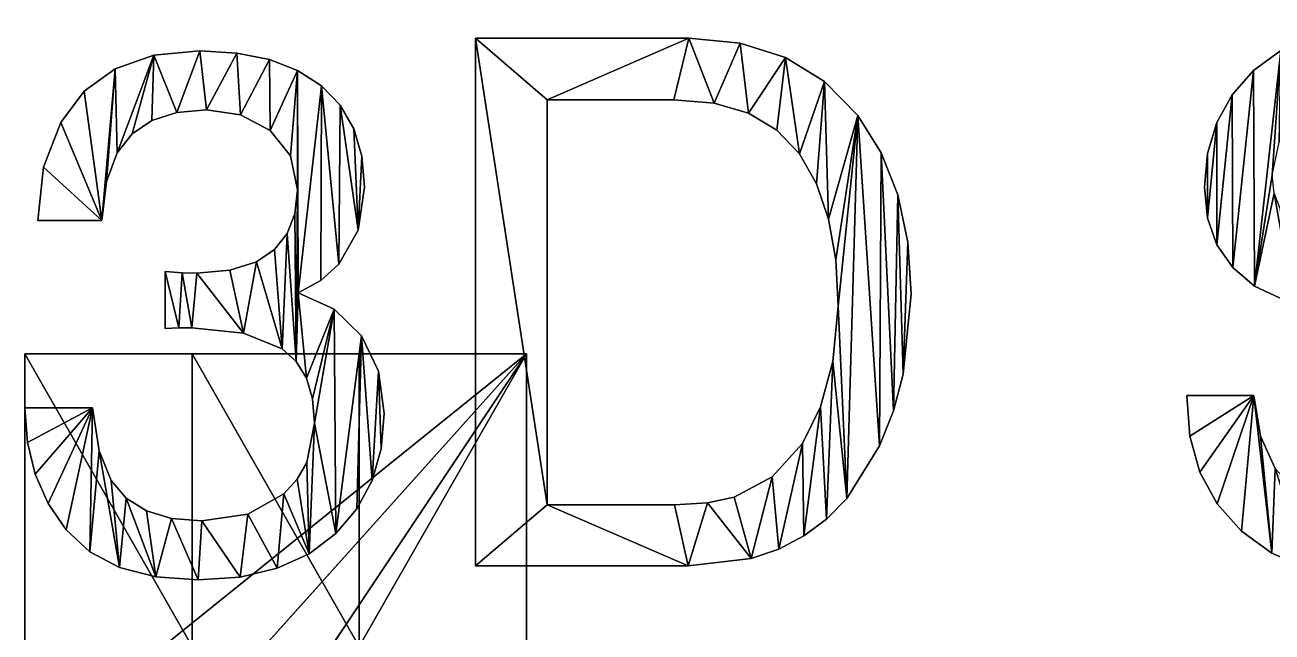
# Model space of a CAD drawing. Extents: x 0 to 171, y -3 to 23.
# Drawn here: x 0 to 22.38, y 12.01 to 22.9 of the extents above; entities that cross this region are included whole.
import ezdxf

# ---------------------------------------------------------------- set-up
doc = ezdxf.new("R2010")
doc.units = 0
doc.layers.get('0').update_dxf_attribs({"color": 13, "linetype": 'CONTINUOUS'})

# ---------------------------------------------------------------- blocks, each defined once
blk = doc.blocks.new('GROUP25_1')
at = {"color": 178}
for p, q in [((8.085, 13.194, 0.051), (8.085, 22.659, 0.051)), ((2.312, 22.353, 0.051), (3.138, 22.433, 0.051)), ((3.138, 22.433, 0.051), (3.803, 22.394, 0.051)), ((3.803, 22.394, 0.051), (4.389, 22.276, 0.051)), ((22.053, 22.079, 0.051), (22.54, 22.437, 0.051)), ((1.622, 22.111, 0.051), (2.312, 22.353, 0.051)), ((4.389, 22.276, 0.051), (4.895, 22.08, 0.051)), ((1.066, 21.708, 0.051), (1.622, 22.111, 0.051)), ((4.895, 22.08, 0.051), (5.322, 21.805, 0.051)), ((21.667, 21.641, 0.051), (22.053, 22.079, 0.051)), ((5.322, 21.805, 0.051), (5.66, 21.456, 0.051)), ((0.644, 21.145, 0.051), (1.066, 21.708, 0.051)), ((9.374, 21.557, 0.051), (9.374, 14.29, 0.051)), ((12.988, 21.314, 0.051), (12.371, 21.496, 0.051)), ((21.391, 21.146, 0.051), (21.667, 21.641, 0.051)), ((2.725, 21.328, 0.051), (2.279, 21.183, 0.051)), ((3.26, 21.377, 0.051), (2.725, 21.328, 0.051)), ((3.87, 21.283, 0.051), (3.26, 21.377, 0.051)), ((4.4, 21.003, 0.051), (3.87, 21.283, 0.051)), ((5.66, 21.456, 0.051), (5.901, 21.036, 0.051)), ((13.497, 21.01, 0.051), (12.988, 21.314, 0.051)), ((2.279, 21.183, 0.051), (1.923, 20.942, 0.051)), ((21.226, 20.594, 0.051), (21.391, 21.146, 0.051)), ((1.923, 20.942, 0.051), (1.656, 20.603, 0.051)), ((4.768, 20.55, 0.051), (4.4, 21.003, 0.051)), ((5.901, 21.036, 0.051), (6.046, 20.546, 0.051)), ((13.9, 20.584, 0.051), (13.497, 21.01, 0.051)), ((1.656, 20.603, 0.051), (1.464, 20.088, 0.051)), ((21.17, 19.985, 0.051), (21.226, 20.594, 0.051)), ((4.89, 19.94, 0.051), (4.768, 20.55, 0.051)), ((6.046, 20.546, 0.051), (6.095, 19.985, 0.051)), ((14.206, 20.049, 0.051), (13.9, 20.584, 0.051)), ((1.464, 20.088, 0.051), (1.379, 19.392, 0.051)), ((4.844, 19.511, 0.051), (4.89, 19.94, 0.051)), ((6.095, 19.985, 0.051), (5.98, 19.215, 0.051)), ((14.424, 19.415, 0.051), (14.206, 20.049, 0.051)), ((21.227, 19.432, 0.051), (21.17, 19.985, 0.051)), ((4.706, 19.154, 0.051), (4.844, 19.511, 0.051)), ((1.379, 19.392, 0.051), (0.232, 19.392, 0.051)), ((14.555, 18.683, 0.051), (14.424, 19.415, 0.051)), ((21.396, 18.953, 0.051), (21.227, 19.432, 0.051)), ((4.477, 18.867, 0.051), (4.706, 19.154, 0.051)), ((5.98, 19.215, 0.051), (5.637, 18.606, 0.051)), ((4.155, 18.651, 0.051), (4.477, 18.867, 0.051)), ((21.678, 18.546, 0.051), (21.396, 18.953, 0.051)), ((3.679, 18.497, 0.051), (4.155, 18.651, 0.051)), ((5.637, 18.606, 0.051), (5.312, 18.313, 0.051)), ((2.519, 17.453, 0.051), (2.519, 18.477, 0.051)), ((2.519, 18.477, 0.051), (2.822, 18.452, 0.051)), ((2.822, 18.452, 0.051), (3.086, 18.445, 0.051)), ((3.086, 18.445, 0.051), (3.679, 18.497, 0.051)), ((22.072, 18.213, 0.051), (21.678, 18.546, 0.051)), ((5.312, 18.313, 0.051), (4.903, 18.091, 0.051)), ((4.903, 18.091, 0.051), (5.551, 17.799, 0.051)), ((5.551, 17.799, 0.051), (6.04, 17.321, 0.051)), ((2.761, 17.463, 0.051), (2.519, 17.453, 0.051)), ((2.996, 17.466, 0.051), (2.761, 17.463, 0.051)), ((6.04, 17.321, 0.051), (6.347, 16.687, 0.051)), ((4.871, 16.86, 0.051), (4.616, 17.086, 0.051)), ((5.053, 16.562, 0.051), (4.871, 16.86, 0.051)), ((6.347, 16.687, 0.051), (6.449, 15.926, 0.051)), ((5.163, 16.193, 0.051), (5.053, 16.562, 0.051)), ((5.199, 15.752, 0.051), (5.163, 16.193, 0.051)), ((20.909, 15.521, 0.051), (20.855, 16.248, 0.051)), ((20.855, 16.248, 0.051), (22.06, 16.248, 0.051)), ((22.06, 16.248, 0.051), (22.177, 15.519, 0.051)), ((0.046, 15.409, 0.051), (0, 16.029, 0.051)), ((0, 16.029, 0.051), (1.211, 16.029, 0.051)), ((1.211, 16.029, 0.051), (1.334, 15.256, 0.051)), ((6.449, 15.926, 0.051), (6.395, 15.296, 0.051)), ((13.955, 15.391, 0.051), (14.282, 16.045, 0.051)), ((5.061, 15.05, 0.051), (5.199, 15.752, 0.051)), ((21.09, 14.874, 0.051), (20.909, 15.521, 0.051)), ((22.177, 15.519, 0.051), (22.44, 14.94, 0.051)), ((0.184, 14.838, 0.051), (0.046, 15.409, 0.051)), ((1.334, 15.256, 0.051), (1.546, 14.728, 0.051)), ((6.395, 15.296, 0.051), (6.232, 14.728, 0.051)), ((13.41, 14.792, 0.051), (13.955, 15.391, 0.051)), ((4.888, 14.752, 0.051), (5.061, 15.05, 0.051)), ((0.415, 14.316, 0.051), (0.184, 14.838, 0.051)), ((12.731, 14.425, 0.051), (13.41, 14.792, 0.051)), ((21.398, 14.307, 0.051), (21.09, 14.874, 0.051)), ((1.546, 14.728, 0.051), (1.817, 14.409, 0.051)), ((4.645, 14.489, 0.051), (4.888, 14.752, 0.051)), ((6.232, 14.728, 0.051), (5.96, 14.22, 0.051)), ((1.817, 14.409, 0.051), (2.179, 14.182, 0.051)), ((4.001, 14.122, 0.051), (4.645, 14.489, 0.051)), ((12.254, 14.324, 0.051), (12.731, 14.425, 0.051)), ((14.751, 14.405, 0.051), (14.389, 14.035, 0.051)), ((0.738, 13.842, 0.051), (0.415, 14.316, 0.051)), ((2.179, 14.182, 0.051), (2.632, 14.045, 0.051)), ((3.176, 14, 0.051), (4.001, 14.122, 0.051)), ((5.96, 14.22, 0.051), (5.579, 13.774, 0.051)), ((21.834, 13.819, 0.051), (21.398, 14.307, 0.051)), ((2.632, 14.045, 0.051), (3.176, 14, 0.051)), ((14.389, 14.035, 0.051), (13.982, 13.732, 0.051)), ((1.163, 13.449, 0.051), (0.738, 13.842, 0.051)), ((5.579, 13.774, 0.051), (5.099, 13.411, 0.051)), ((13.982, 13.732, 0.051), (13.53, 13.497, 0.051)), ((22.381, 13.425, 0.051), (21.834, 13.819, 0.051)), ((1.7, 13.168, 0.051), (1.163, 13.449, 0.051)), ((13.53, 13.497, 0.051), (13.034, 13.329, 0.051)), ((5.099, 13.411, 0.051), (4.528, 13.151, 0.051)), ((23.024, 13.143, 0.051), (22.381, 13.425, 0.051)), ((2.35, 12.999, 0.051), (1.7, 13.168, 0.051)), ((3.112, 12.943, 0.051), (2.35, 12.999, 0.051)), ((3.865, 12.995, 0.051), (3.112, 12.943, 0.051)), ((4.528, 13.151, 0.051), (3.865, 12.995, 0.051))]:
    blk.add_line(p, q, dxfattribs=at)
for p, q in [((0, 11.75, 23), (0, 17, 20.5)), ((0, 17, 20.5), (0, 9.75, 20.5)), ((0, 11.75, 23), (0, 17, 23)), ((0, 17, 23), (0, 17, 20.5)), ((3, 11.75, 23), (0, 17, 23)), ((3, 17, 23), (0, 17, 23)), ((0, 17, 20.5), (9, 17, 23)), ((9, 17, 20.5), (0, 17, 20.5)), ((0, 17, 20.5), (3, 17, 23)), ((9, 17, 20.5), (0, 9.75, 20.5)), ((9, 17, 20.5), (2.5, 9.75, 20.5)), ((9, 17, 20.5), (2.5, 7.25, 20.5)), ((3, 11.75, 23), (3, 17, 23)), ((3, 11.75, 27), (3, 17, 23)), ((6, 11.75, 27), (3, 17, 23)), ((3, 17, 23), (6, 17, 23)), ((6, 11.75, 23), (9, 17, 23)), ((6, 17, 23), (6, 11.75, 23)), ((6, 17, 23), (6, 11.75, 27)), ((6, 17, 23), (9, 17, 23)), ((9, 17, 20.5), (9, 11.75, 23)), ((9, 11.75, 20.5), (9, 17, 20.5)), ((9, 17, 20.5), (9, 17, 23)), ((9, 17, 23), (9, 11.75, 23))]:
    blk.add_line(p, q)
for points in [[(8.085, 22.659, 0.051), (11.919, 22.659, 0.051), (12.84, 22.572, 0.051), (13.652, 22.312, 0.051), (14.354, 21.88, 0.051), (14.947, 21.273, 0.051), (15.367, 20.605, 0.051)], [(12.371, 21.496, 0.051), (11.648, 21.557, 0.051), (9.374, 21.557, 0.051)], [(0.232, 19.392, 0.051), (0.335, 20.346, 0.051), (0.644, 21.145, 0.051)], [(15.367, 20.605, 0.051), (15.667, 19.848, 0.051), (15.847, 19.004, 0.051), (15.907, 18.072, 0.051), (15.765, 16.636, 0.051), (15.588, 15.973, 0.051)], [(14.282, 16.045, 0.051), (14.502, 16.86, 0.051), (14.599, 17.852, 0.051), (14.555, 18.683, 0.051)], [(26.666, 16.738, 0.051), (26.038, 17.039, 0.051), (25.133, 17.298, 0.051), (23.851, 17.588, 0.051), (22.778, 17.886, 0.051), (22.072, 18.213, 0.051)], [(4.616, 17.086, 0.051), (3.92, 17.371, 0.051), (2.996, 17.466, 0.051)], [(15.588, 15.973, 0.051), (15.34, 15.346, 0.051), (14.751, 14.405, 0.051)], [(9.374, 14.29, 0.051), (11.661, 14.29, 0.051), (12.254, 14.324, 0.051)], [(13.034, 13.329, 0.051), (11.906, 13.194, 0.051), (8.085, 13.194, 0.051)]]:
    blk.add_polyline3d(points, dxfattribs=at)
mesh = blk.add_polyface(dxfattribs=at)
corners = [(20.909, 15.521, 0.051), (22.06, 16.248, 0.051), (20.855, 16.248, 0.051), (21.09, 14.874, 0.051), (21.398, 14.307, 0.051), (21.834, 13.819, 0.051), (22.381, 13.425, 0.051), (22.177, 15.519, 0.051), (22.44, 14.94, 0.051), (23.024, 13.143, 0.051), (22.819, 14.529, 0.051), (23.321, 14.235, 0.051), (23.763, 12.974, 0.051), (23.944, 14.059, 0.051), (24.598, 12.917, 0.051), (24.688, 14, 0.051), (25.332, 12.96, 0.051), (25.377, 14.051, 0.051), (26.019, 13.087, 0.051), (26.002, 14.206, 0.051), (26.504, 14.445, 0.051), (26.661, 13.298, 0.051), (26.862, 14.763, 0.051), (27.255, 13.594, 0.051), (27.077, 15.16, 0.051), (27.149, 15.636, 0.051), (22.072, 18.213, 0.051), (22.424, 19.879, 0.051), (22.388, 20.204, 0.051), (22.778, 17.886, 0.051), (22.533, 19.602, 0.051), (22.714, 19.371, 0.051), (22.968, 19.186, 0.051), (23.851, 17.588, 0.051), (23.588, 18.954, 0.051), (24.688, 18.671, 0.051), (25.133, 17.298, 0.051), (26.015, 18.368, 0.051), (26.038, 17.039, 0.051), (26.866, 18.109, 0.051), (26.666, 16.738, 0.051), (26.877, 16.546, 0.051), (27.497, 17.769, 0.051), (27.028, 16.298, 0.051), (27.756, 13.988, 0.051), (27.892, 17.399, 0.051), (28.113, 14.494, 0.051), (28.174, 16.955, 0.051), (28.328, 15.112, 0.051), (28.343, 16.436, 0.051), (28.399, 15.842, 0.051), (21.227, 19.432, 0.051), (21.226, 20.594, 0.051), (21.17, 19.985, 0.051), (21.391, 21.146, 0.051), (21.396, 18.953, 0.051), (21.667, 21.641, 0.051), (21.678, 18.546, 0.051), (22.053, 22.079, 0.051), (22.54, 22.437, 0.051), (22.512, 20.797, 0.051), (22.884, 21.312, 0.051), (23.119, 22.692, 0.051), (23.172, 21.521, 0.051), (23.79, 22.846, 0.051), (23.54, 21.67, 0.051), (24.514, 21.789, 0.051), (24.553, 22.897, 0.051), (25.165, 21.743, 0.051), (25.269, 22.852, 0.051), (25.714, 21.604, 0.051), (25.929, 22.717, 0.051), (26.161, 21.372, 0.051), (26.533, 22.493, 0.051), (26.505, 21.048, 0.051), (26.766, 20.554, 0.051), (27.082, 22.179, 0.051), (26.917, 19.882, 0.051), (28.122, 19.882, 0.051), (27.537, 21.766, 0.051), (27.862, 21.245, 0.051), (28.057, 20.617, 0.051)]
mesh.append_faces([[corners[k] for k in face] for face in [(0, 1, 2), (49, 48, 50), (51, 52, 53), (80, 78, 81)]], dxfattribs={"vtx0": -1, "color": 178})
mesh.append_faces([[corners[k] for k in face] for face in [(1, 6, 7), (7, 6, 8), (8, 9, 10), (10, 9, 11), (11, 12, 13), (13, 14, 15), (15, 16, 17), (17, 18, 19), (19, 18, 20), (20, 21, 22), (22, 23, 24), (24, 23, 25), (27, 29, 30), (30, 29, 31), (31, 29, 32), (32, 33, 34), (34, 33, 35), (35, 36, 37), (37, 38, 39), (39, 41, 42), (42, 44, 45), (45, 46, 47), (47, 48, 49), (52, 51, 54), (54, 55, 56), (56, 57, 58), (58, 26, 59), (59, 61, 62), (62, 63, 64), (64, 66, 67), (67, 68, 69), (69, 70, 71), (71, 72, 73), (73, 75, 76), (76, 78, 79), (79, 78, 80)]], dxfattribs={"vtx0": -1, "vtx1": -1, "color": 178})
mesh.append_faces([[corners[k] for k in face] for face in [(42, 25, 23), (59, 26, 28)]], dxfattribs={"vtx0": -1, "vtx1": -1, "vtx2": -1, "color": 178})
mesh.append_faces([[corners[k] for k in face] for face in [(1, 0, 3), (1, 3, 4), (1, 4, 5), (1, 5, 6), (8, 6, 9), (11, 9, 12), (13, 12, 14), (15, 14, 16), (17, 16, 18), (20, 18, 21), (22, 21, 23), (26, 27, 28), (27, 26, 29), (32, 29, 33), (35, 33, 36), (37, 36, 38), (39, 38, 40), (39, 40, 41), (42, 41, 43), (42, 43, 25), (42, 23, 44), (45, 44, 46), (47, 46, 48), (54, 51, 55), (56, 55, 57), (58, 57, 26), (59, 28, 60), (59, 60, 61), (62, 61, 63), (64, 63, 65), (64, 65, 66), (67, 66, 68), (69, 68, 70), (71, 70, 72), (73, 72, 74), (73, 74, 75), (76, 75, 77), (76, 77, 78)]], dxfattribs={"vtx0": -1, "vtx2": -1, "color": 178})
mesh = blk.add_polyface(dxfattribs=at)
corners = [(8.085, 13.194, 0.051), (9.374, 14.29, 0.051), (8.085, 22.659, 0.051), (11.906, 13.194, 0.051), (11.661, 14.29, 0.051), (12.254, 14.324, 0.051), (13.034, 13.329, 0.051), (12.731, 14.425, 0.051), (13.41, 14.792, 0.051), (13.53, 13.497, 0.051), (13.955, 15.391, 0.051), (13.982, 13.732, 0.051), (14.282, 16.045, 0.051), (14.389, 14.035, 0.051), (14.502, 16.86, 0.051), (14.751, 14.405, 0.051), (14.599, 17.852, 0.051), (9.374, 21.557, 0.051), (11.919, 22.659, 0.051), (11.648, 21.557, 0.051), (12.371, 21.496, 0.051), (12.84, 22.572, 0.051), (12.988, 21.314, 0.051), (13.652, 22.312, 0.051), (13.497, 21.01, 0.051), (13.9, 20.584, 0.051), (14.354, 21.88, 0.051), (14.206, 20.049, 0.051), (14.424, 19.415, 0.051), (14.947, 21.273, 0.051), (14.555, 18.683, 0.051), (15.34, 15.346, 0.051), (15.367, 20.605, 0.051), (15.588, 15.973, 0.051), (15.667, 19.848, 0.051), (15.765, 16.636, 0.051), (15.847, 19.004, 0.051), (15.907, 18.072, 0.051)]
mesh.append_faces([[corners[k] for k in face] for face in [(36, 35, 37)]], dxfattribs={"vtx0": -1, "color": 178})
mesh.append_faces([[corners[k] for k in face] for face in [(0, 1, 2), (1, 3, 4), (4, 3, 5), (5, 6, 7), (7, 6, 8), (8, 9, 10), (10, 11, 12), (12, 13, 14), (14, 15, 16), (2, 17, 18), (17, 2, 1), (18, 20, 21), (21, 22, 23), (23, 25, 26), (26, 28, 29), (29, 31, 32), (32, 33, 34), (34, 35, 36)]], dxfattribs={"vtx0": -1, "vtx1": -1, "color": 178})
mesh.append_faces([[corners[k] for k in face] for face in [(29, 16, 15)]], dxfattribs={"vtx0": -1, "vtx1": -1, "vtx2": -1, "color": 178})
mesh.append_faces([[corners[k] for k in face] for face in [(1, 0, 3), (5, 3, 6), (8, 6, 9), (10, 9, 11), (12, 11, 13), (14, 13, 15), (18, 17, 19), (18, 19, 20), (21, 20, 22), (23, 22, 24), (23, 24, 25), (26, 25, 27), (26, 27, 28), (29, 28, 30), (29, 30, 16), (29, 15, 31), (32, 31, 33), (34, 33, 35)]], dxfattribs={"vtx0": -1, "vtx2": -1, "color": 178})
mesh = blk.add_polyface(dxfattribs=at)
corners = [(1.379, 19.392, 0.051), (0.335, 20.346, 0.051), (0.232, 19.392, 0.051), (0.644, 21.145, 0.051), (1.066, 21.708, 0.051), (1.622, 22.111, 0.051), (1.464, 20.088, 0.051), (1.656, 20.603, 0.051), (2.312, 22.353, 0.051), (1.923, 20.942, 0.051), (2.279, 21.183, 0.051), (2.725, 21.328, 0.051), (3.138, 22.433, 0.051), (3.26, 21.377, 0.051), (3.803, 22.394, 0.051), (3.87, 21.283, 0.051), (4.389, 22.276, 0.051), (4.4, 21.003, 0.051), (4.895, 22.08, 0.051), (4.768, 20.55, 0.051), (4.89, 19.94, 0.051), (0.046, 15.409, 0.051), (1.211, 16.029, 0.051), (0, 16.029, 0.051), (0.184, 14.838, 0.051), (0.415, 14.316, 0.051), (0.738, 13.842, 0.051), (1.163, 13.449, 0.051), (1.334, 15.256, 0.051), (1.7, 13.168, 0.051), (1.546, 14.728, 0.051), (1.817, 14.409, 0.051), (2.35, 12.999, 0.051), (2.179, 14.182, 0.051), (2.632, 14.045, 0.051), (3.112, 12.943, 0.051), (3.176, 14, 0.051), (3.865, 12.995, 0.051), (4.001, 14.122, 0.051), (4.528, 13.151, 0.051), (4.645, 14.489, 0.051), (5.099, 13.411, 0.051), (4.888, 14.752, 0.051), (5.061, 15.05, 0.051), (5.199, 15.752, 0.051), (5.579, 13.774, 0.051), (5.551, 17.799, 0.051), (6.04, 17.321, 0.051), (5.96, 14.22, 0.051), (6.232, 14.728, 0.051), (6.347, 16.687, 0.051), (6.395, 15.296, 0.051), (6.449, 15.926, 0.051), (2.761, 17.463, 0.051), (2.519, 18.477, 0.051), (2.519, 17.453, 0.051), (2.822, 18.452, 0.051), (2.996, 17.466, 0.051), (3.086, 18.445, 0.051), (3.92, 17.371, 0.051), (3.679, 18.497, 0.051), (4.155, 18.651, 0.051), (4.616, 17.086, 0.051), (4.477, 18.867, 0.051), (4.706, 19.154, 0.051), (4.871, 16.86, 0.051), (4.844, 19.511, 0.051), (4.903, 18.091, 0.051), (5.053, 16.562, 0.051), (5.163, 16.193, 0.051), (5.322, 21.805, 0.051), (5.312, 18.313, 0.051), (5.637, 18.606, 0.051), (5.66, 21.456, 0.051), (5.98, 19.215, 0.051), (5.901, 21.036, 0.051), (6.046, 20.546, 0.051), (6.095, 19.985, 0.051)]
mesh.append_faces([[corners[k] for k in face] for face in [(0, 1, 2), (21, 22, 23), (50, 51, 52), (53, 54, 55), (76, 74, 77)]], dxfattribs={"vtx0": -1, "color": 178})
mesh.append_faces([[corners[k] for k in face] for face in [(1, 0, 3), (3, 0, 4), (4, 0, 5), (5, 7, 8), (8, 11, 12), (12, 13, 14), (14, 15, 16), (16, 17, 18), (22, 27, 28), (28, 29, 30), (30, 29, 31), (31, 32, 33), (33, 32, 34), (34, 35, 36), (36, 37, 38), (38, 39, 40), (40, 41, 42), (42, 41, 43), (43, 41, 44), (46, 45, 47), (47, 49, 50), (54, 53, 56), (56, 57, 58), (58, 59, 60), (60, 59, 61), (61, 62, 63), (63, 62, 64), (64, 65, 66), (66, 65, 20), (67, 68, 46), (70, 72, 73), (73, 74, 75), (75, 74, 76)]], dxfattribs={"vtx0": -1, "vtx1": -1, "color": 178})
mesh.append_faces([[corners[k] for k in face] for face in [(44, 45, 46), (20, 65, 67), (20, 67, 18)]], dxfattribs={"vtx0": -1, "vtx1": -1, "vtx2": -1, "color": 178})
mesh.append_faces([[corners[k] for k in face] for face in [(5, 0, 6), (5, 6, 7), (8, 7, 9), (8, 9, 10), (8, 10, 11), (12, 11, 13), (14, 13, 15), (16, 15, 17), (18, 17, 19), (18, 19, 20), (22, 21, 24), (22, 24, 25), (22, 25, 26), (22, 26, 27), (28, 27, 29), (31, 29, 32), (34, 32, 35), (36, 35, 37), (38, 37, 39), (40, 39, 41), (44, 41, 45), (47, 45, 48), (47, 48, 49), (50, 49, 51), (56, 53, 57), (58, 57, 59), (61, 59, 62), (64, 62, 65), (67, 65, 68), (46, 68, 69), (46, 69, 44), (67, 70, 18), (70, 67, 71), (70, 71, 72), (73, 72, 74)]], dxfattribs={"vtx0": -1, "vtx2": -1, "color": 178})
mesh = blk.add_polyface()
corners = [(0, 17, 20.5), (0, 9.75, 20.5), (0, 11.75, 23)]
mesh.append_faces([[corners[k] for k in face] for face in [(0, 1, 2)]])
mesh = blk.add_polyface()
corners = [(0, 17, 20.5), (0, 11.75, 23), (0, 17, 23)]
mesh.append_faces([[corners[k] for k in face] for face in [(0, 1, 2)]])
mesh = blk.add_polyface()
corners = [(3, 11.75, 23), (0, 17, 23), (0, 11.75, 23)]
mesh.append_faces([[corners[k] for k in face] for face in [(0, 1, 2)]])
mesh = blk.add_polyface()
corners = [(3, 17, 23), (0, 17, 23), (3, 11.75, 23)]
mesh.append_faces([[corners[k] for k in face] for face in [(0, 1, 2)]])
mesh = blk.add_polyface()
corners = [(9, 17, 23), (9, 17, 20.5), (0, 17, 20.5)]
mesh.append_faces([[corners[k] for k in face] for face in [(0, 1, 2)]])
mesh = blk.add_polyface()
corners = [(3, 17, 23), (9, 17, 23), (0, 17, 20.5), (6, 17, 23)]
mesh.append_faces([[corners[k] for k in face] for face in [(0, 1, 2), (1, 0, 3)]], dxfattribs={"vtx0": -1})
mesh = blk.add_polyface()
corners = [(3, 17, 23), (0, 17, 20.5), (0, 17, 23)]
mesh.append_faces([[corners[k] for k in face] for face in [(0, 1, 2)]])
mesh = blk.add_polyface()
corners = [(9, 17, 20.5), (0, 9.75, 20.5), (0, 17, 20.5)]
mesh.append_faces([[corners[k] for k in face] for face in [(0, 1, 2)]])
mesh = blk.add_polyface()
corners = [(9, 17, 20.5), (2.5, 9.75, 20.5), (0, 9.75, 20.5)]
mesh.append_faces([[corners[k] for k in face] for face in [(0, 1, 2)]])
mesh = blk.add_polyface()
corners = [(9, 17, 20.5), (2.5, 7.25, 20.5), (2.5, 9.75, 20.5)]
mesh.append_faces([[corners[k] for k in face] for face in [(0, 1, 2)]])
mesh = blk.add_polyface()
corners = [(9, 17, 20.5), (9, 11.75, 20.5), (2.5, 7.25, 20.5)]
mesh.append_faces([[corners[k] for k in face] for face in [(0, 1, 2)]])
mesh = blk.add_polyface()
corners = [(3, 17, 23), (3, 11.75, 23), (3, 11.75, 27)]
mesh.append_faces([[corners[k] for k in face] for face in [(0, 1, 2)]])
mesh = blk.add_polyface()
corners = [(6, 11.75, 27), (3, 17, 23), (3, 11.75, 27)]
mesh.append_faces([[corners[k] for k in face] for face in [(0, 1, 2)]])
mesh = blk.add_polyface()
corners = [(6, 11.75, 27), (6, 17, 23), (3, 17, 23)]
mesh.append_faces([[corners[k] for k in face] for face in [(0, 1, 2)]])
mesh = blk.add_polyface()
corners = [(9, 17, 23), (6, 17, 23), (6, 11.75, 23)]
mesh.append_faces([[corners[k] for k in face] for face in [(0, 1, 2)]])
mesh = blk.add_polyface()
corners = [(9, 17, 23), (6, 11.75, 23), (9, 11.75, 23)]
mesh.append_faces([[corners[k] for k in face] for face in [(0, 1, 2)]])
mesh = blk.add_polyface()
corners = [(6, 17, 23), (6, 11.75, 27), (6, 11.75, 23)]
mesh.append_faces([[corners[k] for k in face] for face in [(0, 1, 2)]])
mesh = blk.add_polyface()
corners = [(9, 17, 20.5), (9, 11.75, 23), (9, 11.75, 20.5)]
mesh.append_faces([[corners[k] for k in face] for face in [(0, 1, 2)]])
mesh = blk.add_polyface()
corners = [(9, 17, 23), (9, 11.75, 23), (9, 17, 20.5)]
mesh.append_faces([[corners[k] for k in face] for face in [(0, 1, 2)]])

msp = doc.modelspace()

# ---------------------------------------------------------------- block references
msp.add_blockref('GROUP25_1', (0, 0))

doc.saveas('drawing.dxf')
